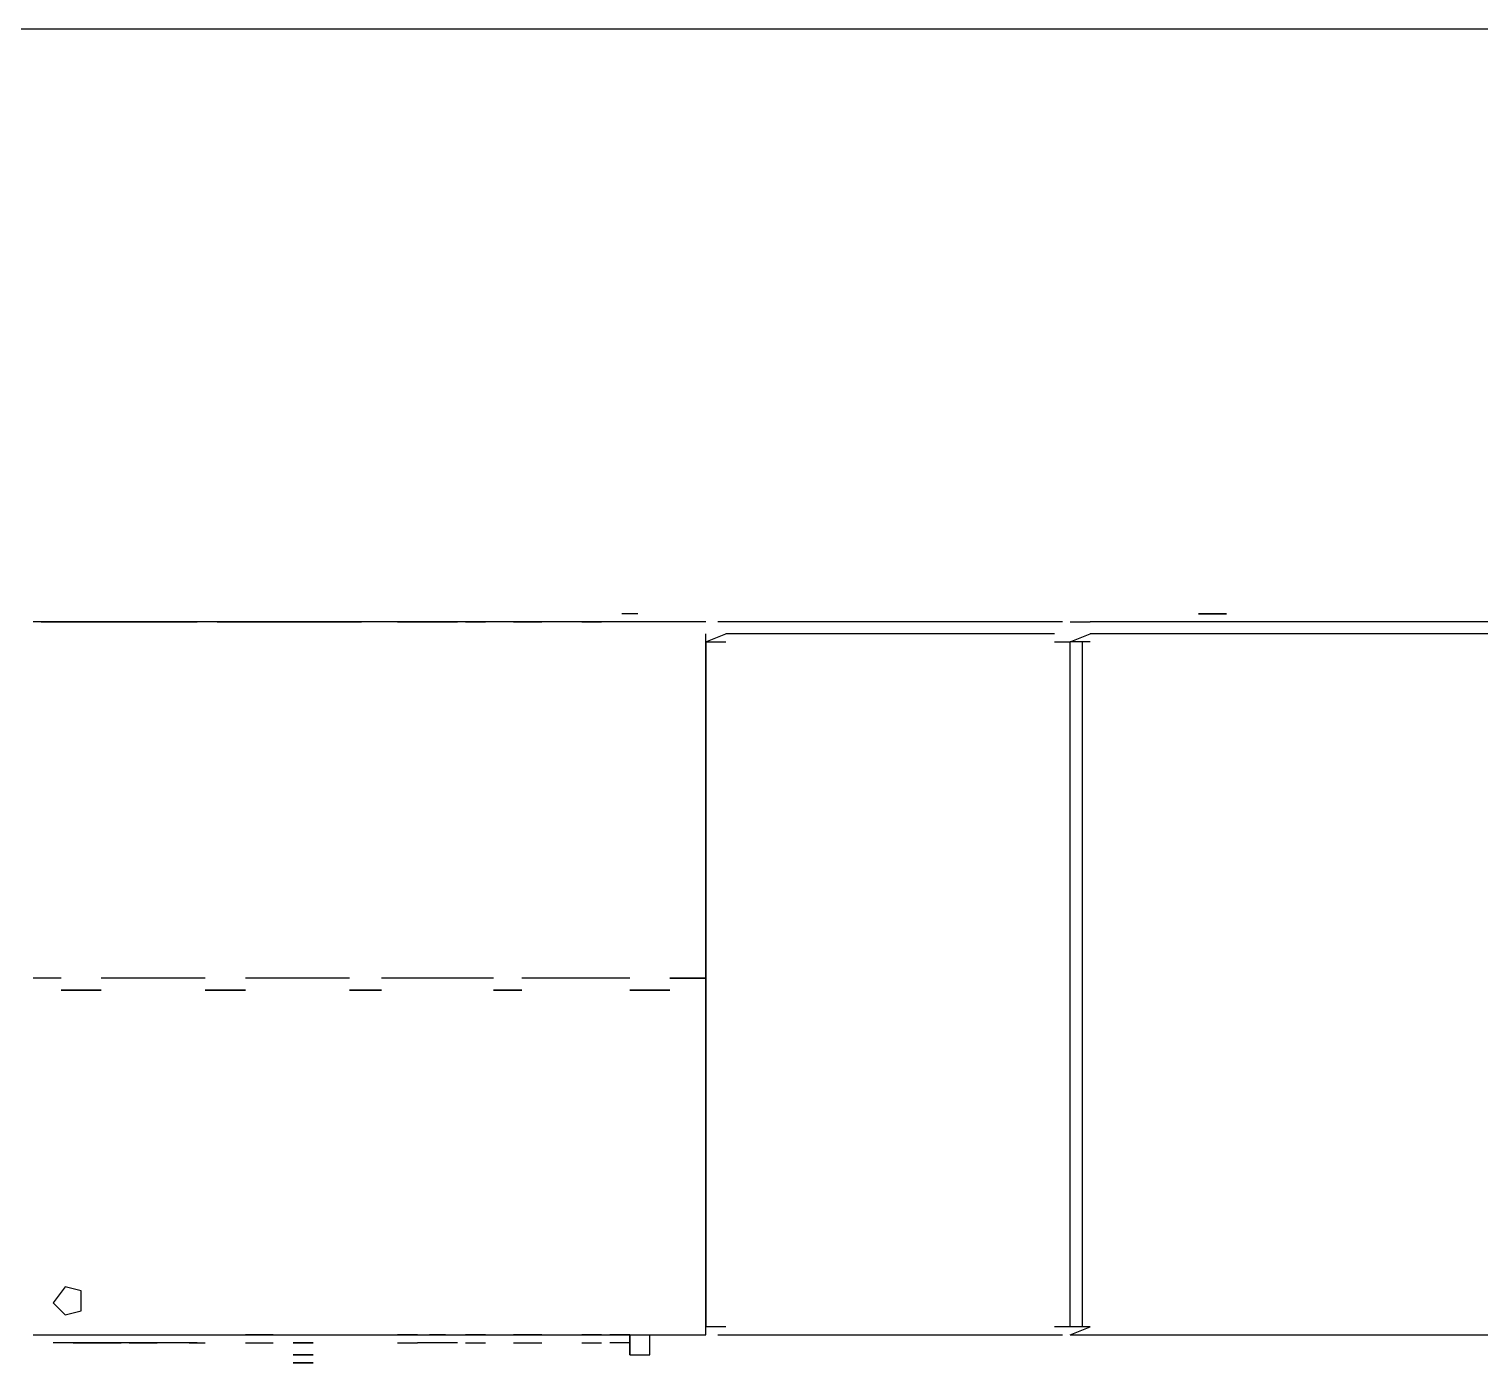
# Model space of a CAD drawing. Header units: millimetres. Extents: x 5 to 415, y 48 to 251.
# Drawn here: x 123.97 to 130.36, y 175.74 to 181.61 of the extents above; entities that cross this region are included whole.
import ezdxf

# ---------------------------------------------------------------- set-up
doc = ezdxf.new("R2010")
doc.units = ezdxf.units.MM
doc.layers.add('P', color=7, linetype='Continuous')

msp = doc.modelspace()

# ---------------------------------------------------------------- linework, layer by layer
at = {"layer": 'P'}
for points in [[(282.011, 181.61), (115.094, 181.61)], [(126.947, 178.999), (123.984, 178.999)], [(124.019, 178.999), (124.195, 178.999)], [(124.019, 178.999), (124.16, 178.999)], [(124.072, 178.999), (124.707, 178.999)], [(124.195, 178.999), (124.495, 178.999)], [(124.195, 178.999), (124.495, 178.999)], [(124.195, 178.999), (124.495, 178.999)], [(124.619, 178.999), (124.495, 178.999)], [(124.619, 178.999), (124.495, 178.999)], [(124.619, 178.999), (124.531, 178.999)], [(124.619, 178.999), (124.531, 178.999)], [(124.619, 178.999), (124.531, 178.999)], [(124.531, 178.999), (124.619, 178.999)], [(124.531, 178.999), (124.619, 178.999)], [(124.619, 178.999), (124.707, 178.999)], [(124.619, 178.999), (124.707, 178.999)], [(124.742, 178.999), (124.672, 178.999)], [(124.795, 178.999), (125.43, 178.999)], [(124.795, 178.999), (125.43, 178.999)], [(125.042, 178.999), (124.919, 178.999)], [(125.077, 178.999), (125.254, 178.999)], [(125.077, 178.999), (125.254, 178.999)], [(125.077, 178.999), (125.254, 178.999)], [(125.077, 178.999), (125.254, 178.999)], [(125.677, 178.999), (125.589, 178.999)], [(125.589, 178.999), (125.677, 178.999)], [(125.677, 178.999), (125.853, 178.999)], [(125.677, 178.999), (125.853, 178.999)], [(125.73, 178.999), (125.801, 178.999)], [(125.73, 178.999), (125.801, 178.999)], [(125.977, 178.999), (125.889, 178.999)], [(125.889, 178.999), (125.977, 178.999)], [(126.1, 178.999), (126.224, 178.999)], [(126.224, 178.999), (126.1, 178.999)], [(126.4, 178.999), (126.488, 178.999)], [(126.488, 178.999), (126.4, 178.999)], [(126.647, 179.035), (126.577, 179.035)], [(126.647, 179.035), (126.577, 179.035)], [(128.517, 178.999), (127, 178.999)], [(128.552, 178.999), (128.64, 178.999)], [(130.757, 178.999), (128.64, 178.999)], [(128.94, 178.999), (128.852, 178.999)], [(128.94, 178.999), (128.852, 178.999)], [(129.117, 179.035), (129.24, 179.035)], [(129.24, 179.035), (129.117, 179.035)], [(129.452, 178.999), (129.364, 178.999)], [(126.947, 178.911), (127.035, 178.947)], [(126.947, 177.43), (126.947, 178.947)], [(128.482, 178.947), (127.035, 178.947)], [(128.552, 178.911), (128.64, 178.947)], [(130.757, 178.947), (128.64, 178.947)], [(126.947, 178.911), (126.947, 175.895)], [(126.947, 178.911), (127.035, 178.911)], [(128.482, 178.911), (128.552, 178.911)], [(128.552, 175.895), (128.552, 178.911)], [(128.552, 175.895), (128.552, 178.911)], [(128.64, 178.911), (128.552, 178.911)], [(128.605, 178.911), (128.605, 175.895)], [(126.947, 178.858), (126.947, 175.948)], [(124.107, 177.43), (123.984, 177.43)], [(124.107, 177.43), (123.984, 177.43)], [(124.107, 177.43), (124.019, 177.43)], [(124.742, 177.43), (124.284, 177.43)], [(124.742, 177.43), (124.284, 177.43)], [(124.742, 177.43), (124.284, 177.43)], [(125.377, 177.43), (124.919, 177.43)], [(125.377, 177.43), (124.919, 177.43)], [(125.377, 177.43), (124.919, 177.43)], [(126.012, 177.43), (125.518, 177.43)], [(125.977, 177.43), (125.554, 177.43)], [(125.977, 177.43), (125.554, 177.43)], [(126.612, 177.43), (126.136, 177.43)], [(126.612, 177.43), (126.136, 177.43)], [(126.612, 177.43), (126.136, 177.43)], [(126.788, 177.43), (126.947, 177.43)], [(126.947, 177.43), (126.788, 177.43)], [(126.859, 177.43), (126.788, 177.43)], [(126.947, 175.86), (126.947, 177.43)], [(124.107, 177.377), (124.284, 177.377)], [(124.107, 177.377), (124.284, 177.377)], [(124.284, 177.377), (124.107, 177.377)], [(124.742, 177.377), (124.919, 177.377)], [(124.742, 177.377), (124.919, 177.377)], [(124.919, 177.377), (124.742, 177.377)], [(125.377, 177.377), (125.518, 177.377)], [(125.377, 177.377), (125.518, 177.377)], [(125.518, 177.377), (125.377, 177.377)], [(126.012, 177.377), (126.136, 177.377)], [(126.012, 177.377), (126.136, 177.377)], [(126.136, 177.377), (126.012, 177.377)], [(126.612, 177.377), (126.788, 177.377)], [(126.612, 177.377), (126.788, 177.377)], [(126.788, 177.377), (126.612, 177.377)], [(124.125, 176.071), (124.072, 176.001)], [(124.195, 176.054), (124.125, 176.071)], [(124.072, 176.001), (124.125, 175.948)], [(124.195, 175.966), (124.195, 176.054)], [(124.125, 175.948), (124.195, 175.966)], [(127.035, 175.895), (126.947, 175.895)], [(128.552, 175.895), (128.482, 175.895)], [(128.64, 175.895), (128.552, 175.895)], [(128.552, 175.86), (128.64, 175.895)], [(123.984, 175.86), (126.947, 175.86)], [(124.707, 175.824), (124.072, 175.824)], [(124.284, 175.824), (124.16, 175.824)], [(124.16, 175.824), (124.372, 175.824)], [(124.284, 175.824), (124.195, 175.824)], [(124.195, 175.824), (124.284, 175.824)], [(124.248, 175.824), (124.319, 175.824)], [(124.284, 175.824), (124.372, 175.824)], [(124.284, 175.824), (124.372, 175.824)], [(124.372, 175.824), (124.284, 175.824)], [(124.407, 175.824), (124.531, 175.824)], [(124.672, 175.824), (124.742, 175.824)], [(125.042, 175.86), (124.919, 175.86)], [(124.919, 175.824), (125.042, 175.824)], [(125.13, 175.824), (125.218, 175.824)], [(125.13, 175.824), (125.218, 175.824)], [(125.13, 175.824), (125.218, 175.824)], [(125.218, 175.824), (125.13, 175.824)], [(125.677, 175.86), (125.589, 175.86)], [(125.589, 175.824), (125.677, 175.824)], [(125.853, 175.824), (125.677, 175.824)], [(125.853, 175.824), (125.677, 175.824)], [(125.801, 175.86), (125.73, 175.86)], [(125.801, 175.824), (125.73, 175.824)], [(125.977, 175.86), (125.889, 175.86)], [(125.889, 175.824), (125.977, 175.824)], [(126.224, 175.86), (126.1, 175.86)], [(126.1, 175.824), (126.224, 175.824)], [(126.488, 175.86), (126.4, 175.86)], [(126.4, 175.824), (126.488, 175.824)], [(126.612, 175.86), (126.524, 175.86)], [(126.612, 175.824), (126.524, 175.824)], [(126.612, 175.824), (126.524, 175.824)], [(126.612, 175.824), (126.524, 175.824)], [(126.612, 175.86), (126.612, 175.772)], [(126.612, 175.86), (126.612, 175.772)], [(126.612, 175.86), (126.612, 175.772)], [(126.612, 175.772), (126.612, 175.86)], [(126.7, 175.772), (126.7, 175.86)], [(126.7, 175.772), (126.7, 175.86)], [(127, 175.86), (128.517, 175.86)], [(127.035, 175.86), (128.482, 175.86)], [(128.552, 175.86), (128.64, 175.86)], [(128.64, 175.86), (130.757, 175.86)], [(128.64, 175.86), (130.757, 175.86)], [(125.13, 175.772), (125.218, 175.772)], [(125.218, 175.772), (125.13, 175.772)], [(125.13, 175.772), (125.218, 175.772)], [(125.218, 175.772), (125.13, 175.772)], [(125.13, 175.772), (125.218, 175.772)], [(125.218, 175.772), (125.13, 175.772)], [(125.13, 175.772), (125.218, 175.772)], [(125.218, 175.772), (125.13, 175.772)], [(125.13, 175.736), (125.218, 175.736)], [(125.13, 175.736), (125.218, 175.736)], [(125.218, 175.736), (125.13, 175.736)], [(125.13, 175.736), (125.218, 175.736)], [(125.13, 175.736), (125.218, 175.736)], [(125.218, 175.736), (125.13, 175.736)], [(125.13, 175.736), (125.218, 175.736)], [(126.612, 175.772), (126.7, 175.772)], [(126.612, 175.772), (126.7, 175.772)]]:
    msp.add_lwpolyline(points, dxfattribs=at)

doc.saveas('drawing.dxf')
